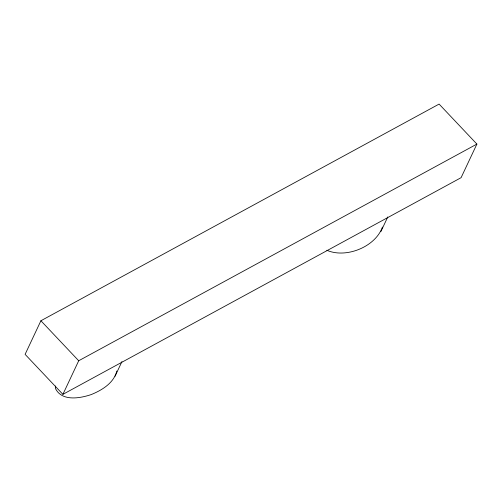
<?xml version="1.0" encoding="UTF-8"?>
<svg xmlns="http://www.w3.org/2000/svg" width="502" height="502" viewBox="0 0 502 502"><rect width="100%" height="100%" fill="white"/><g stroke="black" fill="none" stroke-linecap="round" stroke-linejoin="round"><path stroke-width="0.75" d="M55.396 385.969L55.565 388.717C62.072 401.594 79.981 398.343 91.207 394.578C101.994 390.167 113.785 383.101 116.834 371.028M326.833 250.26C345.878 258.725 375.421 246.978 382.442 227.029M40.907 320.759L25.1 354.356L62.901 394.346L461.093 177.67L476.9 144.08L439.099 104.083L40.907 320.759L78.707 360.756L62.901 394.346M115.033 376.28L121.948 361.578M380.867 231.623L387.782 216.927M78.707 360.756L476.9 144.08"/></g></svg>
